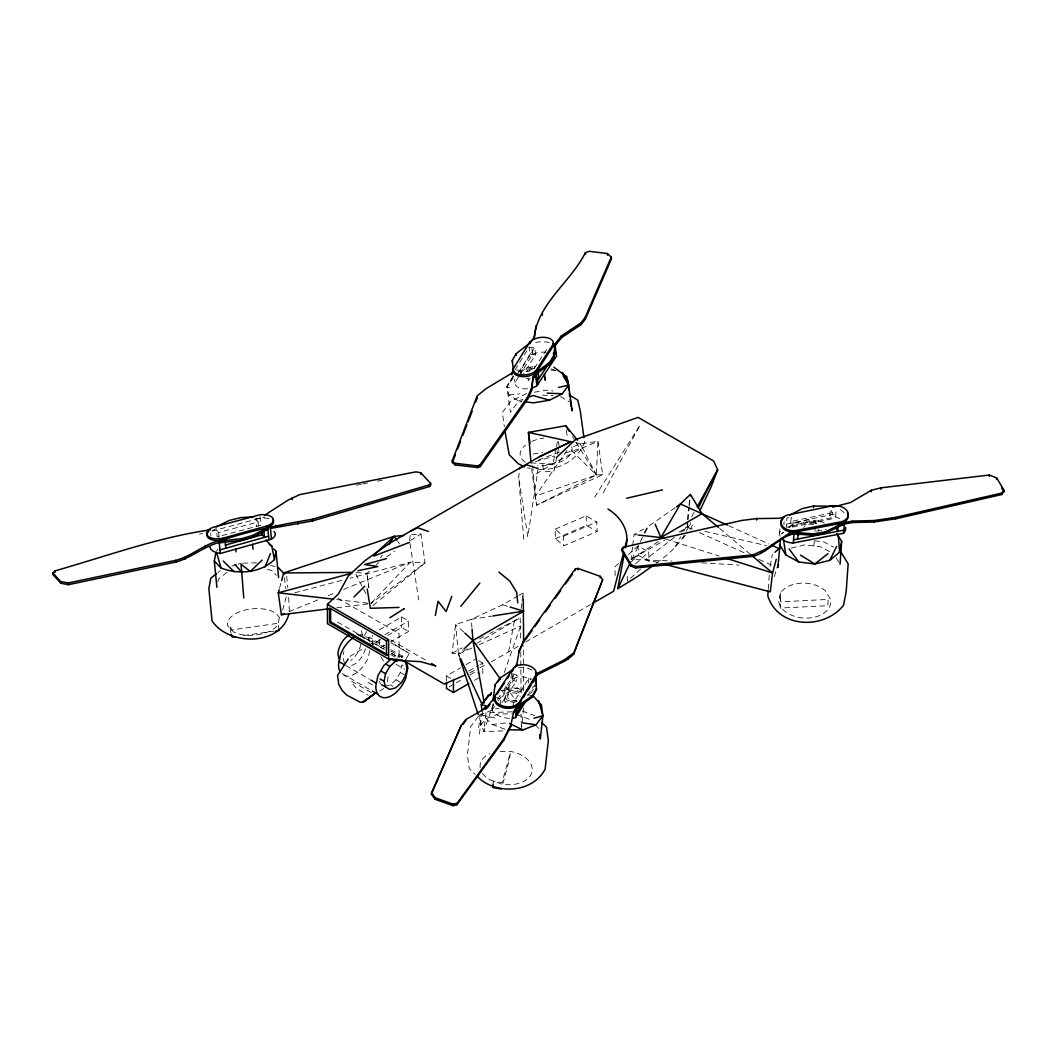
<?xml version="1.0" encoding="UTF-8"?>
<svg xmlns="http://www.w3.org/2000/svg" width="1057" height="1057" viewBox="0 0 1057 1057"><rect width="100%" height="100%" fill="white"/><g stroke="black" fill="none" stroke-linecap="round" stroke-linejoin="round"><path stroke-width="0.75" stroke-dasharray="5 3.75" d="M523.572 708.15L522.039 724.005M523.585 690.062L523.638 645.668M531.645 468.846L536.546 505.206L596.32 474.989L597.971 441.35L580.491 443.848L571.493 447.309M388.038 676.85L387.007 684.209M768.267 589.119L769.324 574.334M779.577 533.877L780.013 527.76M783.898 524.734L784.122 521.669M839.575 518.749A17.507 11.68 4.1 0 0 835.638 516.886L786.276 527.245L786.937 518.075L791.098 517.203L790.662 523.255L792.737 527.047L831.925 518.815L832.361 512.764L830.287 508.972L829.851 515.023L831.925 518.815M792.737 527.047L793.16 520.995L791.098 517.203M813.93 545.993L814.273 541.118M814.973 531.367L815.317 526.492M835.638 516.886L836.179 509.223M680.972 532.279L687.486 527.271L688.041 520.995M688.186 519.423L689.283 506.884M689.415 505.325L690.102 497.477M480.222 714.083L478.662 728.075L485.48 719.011L498.732 713.845L511.628 713.951M479.468 734.034L481.728 713.832M509.54 718.284A17.507 11.244 6.4 0 1 491.915 710.304L492.615 704.015M500.186 705.283L500.873 699.087L516.992 675.212L512.909 673.837M493.038 784.294L493.394 781.097L502.075 782.642L510.293 752.703L509.58 759.098L502.22 785.88M519.251 692.837A8.641 5.549 6.4 0 0 505.246 695.242L504.281 703.896L506.158 701.399L509.804 699.972L516.939 700.989M511.548 673.388L510.861 679.585L516.305 681.421L516.992 675.212M498.375 700.751L512.209 680.259L512.922 673.956M512.209 680.259L513.794 673.97M512.909 707.397L513.438 702.746L528.844 678.264L531.592 679.136M528.328 682.914L528.844 678.264M535.265 683.654L534.908 686.852A12.776 8.205 6.4 0 0 534.432 683.456M409.561 540.431L410.275 534.208M523.744 539.308L518.696 477.42L519.767 468.092M471.779 648.1L458.461 654.124L452.119 653.147L455.58 624.555L471.263 619.336L502.603 604.815L517.6 596.095M521.18 608.462L521.933 602.252M522.118 600.706L523.056 592.937L518.961 595.316M521.854 725.578L521.286 730.281L521.167 713.99M632.548 546.998L631.042 559.417L672.014 560.99M632.747 545.438L634.055 534.565L643.607 529.029M687.301 519.753L688.847 507.056M689.032 505.457L690.38 494.346M538.29 467.577L527.813 536.745L518.696 477.42M508.602 651.852L514.508 620.261M217.94 581.826L218.455 579.051L227.863 571.678M289.367 611.21L288.574 595.672M770.091 566.275L772.416 554.291M556.141 448.208L552.89 464.168L542.756 464.789L543.734 471.845L553.855 471.224L558.743 447.283M556.471 446.609L557.449 441.813M369.712 650.742L368.483 656.727A22.712 13.12 -60 0 1 341.556 673.864M384.563 686.416L390.324 684.883L396.084 679.77L400.312 672.463L401.845 664.919L407.09 667.945M279.524 588.207L281.188 582.103M282.629 610.166L286.355 596.412M774.424 576.593L776.895 567.464M493.474 703.605L483.71 731.563L504.942 730.836M504.321 672.556L520.586 625.982L520.057 617.777L489.695 633.579M631.888 559.298L639.657 543.126M640.357 541.66L642.484 537.247M656.331 563.236C667.68 555.004 678.951 545.24 685.557 532.807M686.297 531.341L690.776 522.541M216.566 551.437L217.967 548.847M603.27 492.892L640.159 425.02L593.254 499.419M675.172 546.707L680.668 536.731M683.826 531.037L687.75 523.915M691.688 516.781L694.053 512.513M689.93 529.517L694.436 522.105M515.076 369.897L529.134 347.185L534.683 347.687L535.622 354.531L522.396 375.909M518.498 372.738L532.2 350.594M521.378 375.869L520.625 370.399L534.683 347.687M527.615 388.765A12.776 6.765 -7.8 0 1 515.036 382.647L518.392 377.217M519.238 375.856L532.688 354.121L531.446 345.111M364.137 635.68L366.673 631.637M368.298 638.071L368.985 636.975L384.167 645.735M401.396 657.19L402.36 655.657M406.245 658.485L409.376 653.477L391.698 642.669M527.654 695.744L533.653 686.218M530.706 693.537L534.062 688.186M380.573 557.819L382.264 555.136M513.504 376.12L506.884 386.585L510.425 412.322L516.728 403.734L522.462 400.854M534.287 368.259L547.341 348.572M492.271 707.107L493.91 704.675M497.424 699.483L512.566 677.061M491.915 710.304L494.676 706.208M501.969 702.641L516.305 681.421M566.962 450.374L535.476 496.037L536.546 505.206L602.662 474.646L597.971 441.35L582.645 447.891L552.216 463.997L532.464 476.271M513.306 376.041L506.884 386.585L508.853 394.988L518.564 400.947L521.524 401.33M513.2 377.996L506.884 386.585L511.324 388.527M530.112 378.3L528.368 380.665L527.496 374.31M478.253 716.474L470.616 726.635L467.419 755.24L469.229 768.531L475.095 774.319M682.571 538.674L685.332 535.238M336.681 607.815L370.835 603.547L410.235 562.271L425.033 562.919L420.95 533.983L409.905 534.961M783.501 532.12L781.612 533.93L784.069 531.869M369.263 571.15L366.911 573.37L355.007 572.392M459.478 657.229L458.461 654.124L462.926 649.936M679.03 532.094L687.486 527.271L693.075 522.026M349.986 656.384L364.863 647.492M618.517 563.487L614.857 566.79L615.161 576.29M628.294 554.661L638.071 545.848L648.734 551.992L649.051 561.492L638.388 555.335L638.071 545.848M631.055 561.954L638.388 555.335M635.521 563.923L648.734 551.992M640.634 569.076L627.409 581.006L627.211 574.678M789.103 527.205L794.071 523.043L807.31 519.872L821.527 521.656L824.381 523.228M788.998 527.747L791.455 525.686L806.438 522.092L815.37 520.89L815.555 523.241L821.527 521.656M372.883 605.608L379.238 600.402M380.507 599.372L425.033 562.919L370.835 603.547M217.927 572.577L220.292 570.727M674.458 537.3L645.801 559.364L658.564 562.694M520.48 372.434L526.558 367.783L534.419 366.488M789.024 527.535L791.455 525.686M376.332 564.53L378.948 562.601M386.796 556.841L394.644 551.067M675.264 507.73L649.064 525.857M658.3 541.62L631.042 559.417L664.919 540.127M410.407 540.537L420.95 533.983M379.754 690.974L383.823 688.503M459.835 657.058L458.461 654.124L468.264 648.351M476.654 643.396L520.057 617.777M379.278 629.866L401.634 616.958L408.61 621.001L408.61 631.478L390.456 641.956M384.867 634.702L408.61 621.001M380.679 639.538L372.302 644.374L372.302 635.389M387.668 635.508L401.634 627.448L408.61 631.478M380.679 647.597L384.867 645.18M446.477 680.616L446.477 675.938L460.442 667.865M466.031 664.642L475.809 659M468.819 671.103L478.596 665.448M479.997 664.642L482.785 663.03L482.785 675.529M491.175 661.907L518.538 646.104M525.646 642.009L590.929 604.313M449.265 686.825L454.854 683.588M456.254 682.782L463.23 678.753M470.22 674.723L475.809 671.499L479.997 673.917M474.408 680.364L479.997 677.141M452.119 653.147L462.239 647.875M479.587 638.851L483.921 636.591M518.009 372.077L526.558 367.783M526.571 393.508L510.32 401.673L502.352 412.507L504.308 426.711M211.968 530.773L216.289 528.632M469.731 672.754L478.385 668.46M479.838 667.747L485.599 664.893M479.165 644.744L520.586 625.982L520.691 640.648M555.15 529.161L586.159 515.869L596.822 522.026L597.139 531.512L563.791 545.808L555.453 538.647L555.15 529.161L563.473 536.309L563.791 545.808M555.453 538.647L586.476 525.355L597.139 531.512M563.473 536.309L596.822 522.026M534.855 367.889L526.082 371.522L532.49 370.465M288.957 611.659L317.761 599.927M328.37 595.606L335.954 592.515M343.525 589.436L410.235 562.271L350.078 578.166M479.204 715.206L495.918 708.705L499.049 708.718M538.489 460.006L559.497 451.934M518.564 400.947L522.898 399.308M602.662 474.646L596.32 474.989L535.476 496.037L532.451 463.97M231.959 566.024L236.609 564.61M238.155 564.134L241.247 563.196M535.688 461.526L554.463 456.069M565.429 452.898L582.645 447.891L578.523 441.43M212.021 531.09L264.765 516.965M259.969 516.503L260.828 525.21L217.187 536.903L216.5 529.887L218.614 532.53L258.119 521.96L258.529 526.161M397.181 657.018L399.863 656.291M294.678 592.805L343.75 579.831M791.323 548.081L804.8 544.844L820.893 546.865L830.934 552.388M793.16 520.995L832.361 512.764M786.5 524.127L835.862 513.768M356.341 485.242L361.19 484.304M362.802 483.987L367.651 483.036M377.336 481.133L382.172 480.182M816.612 531.195L826.217 529.346M533.164 454.061L542.888 452.33M534.353 392.226L546.786 390.178L553.036 390.998M542.439 395.146L553.075 395.582M493.5 615.861L471.263 619.336L471.924 627.475M243.572 635.561L274.133 631.174M199.496 534.049L202.574 533.626M508.853 394.988L519.899 393.785M482.071 710.727L482.692 715.285L492.007 724.468L508.007 722.711M794.071 523.043L806.438 522.092L818.343 523.598M255.332 518.485L260.141 518.207A12.776 6.434 -5.6 0 1 269.865 519.04M512.13 711.823L485.995 712.709L483.71 731.563L478.662 716.078M242.819 563.156L256.891 562.813M539.189 469.361C558.228 470.431 577.518 460.773 584.587 442.288L584.151 439.131M504.85 688.001L517.52 688.094L523.294 690.208M500.159 751.382L510.637 751.461A26.174 16.82 6.4 0 1 531.843 772.363A26.174 16.82 6.4 0 1 501.665 784.122L489.417 779.643A26.174 16.82 6.4 0 1 482.375 773.169M530.984 462.887L552.216 463.997M701.518 562.813L739.213 565.138M535.622 354.531L530.072 354.029L529.134 347.185M516.463 370.016L520.625 370.399M634.055 534.565L638.798 535.093M336.734 599.583L367.585 603.164M813.613 524.576L810.455 524.166A8.641 5.761 4.1 0 0 803.624 527.43M814.643 540.748L824.011 541.924L833.497 547.143M551.027 370.042L555.48 370.624M527.351 467.815L530.231 468.357M482.692 715.285L495.033 717.967M575.761 442.804L580.491 443.848L596.32 474.989L569.961 448.829M686.918 522.924L687.486 527.271L692.229 528.368M704.887 531.314L766.536 545.663M270.645 565.31L275.177 566.618M267.5 569.327L271.9 570.595L276.366 575.246M502.603 604.815L508.615 606.626M665.633 539.044L719.104 556.022M551.054 368.867L556.96 370.809M495.429 697.25L500.873 699.087M521.854 692.269L517.454 690.657L501.322 690.538L517.52 688.094L522.832 690.974M527.734 694.423L532.133 696.021M522.435 711.11L534.776 715.629M516.318 714.506L529.544 719.341L531.869 721.64M492.007 724.468L506.686 729.845M687.486 527.271L691.965 529.28M699.417 532.622L745.608 553.392M759.018 559.417L772.429 565.442M728.709 525.739L768.796 543.906M478.596 660.612L482.785 663.03M337.91 598.288L399.084 633.605L399.084 657.798M390.773 639.987L425.958 660.308M391.447 643.118L409.376 653.477M446.477 675.938L453.453 679.968M391.064 649.725L404.857 657.692M385.039 647.743L362.604 634.781A22.712 13.12 -60 0 0 358.733 635.165M390.562 650.927L405.743 659.687M337.513 622.031L384.048 648.906M391.103 652.975L399.572 657.864M384.338 649.46L362.934 637.107L360.767 628.334M391.473 653.57L398.608 657.692M360.701 636.301L364.454 638.454A16.291 9.407 -60 0 0 360.226 636.023L355.231 633.143A16.291 9.407 -60 0 1 359.459 635.574M370.637 642.973L373.478 644.625M390.548 654.481L394.816 656.939M396.23 664.377L404.501 669.16M400.312 672.463L405.544 675.489M396.084 679.77L401.33 682.796M390.324 684.883L392.94 686.389M346.035 665.699L369.488 679.241M368.061 682.28L376.411 687.103M342.045 673.586L371.377 690.525M371.179 692.494L351.334 681.038A12.446 7.003 58.8 0 0 357.2 688.873L368.338 695.295M560.501 396.547L568.825 401.647M719.632 528.474L749.875 553.908M463.693 631.994L455.58 624.555L458.461 654.124M536.52 726.225L538.845 728.524M258.119 521.96L256.005 519.317L256.692 526.32M505.431 686.006L516.886 702.073M397.657 541.303L399.427 543.787M380.903 656.741L385.144 663.836M572.524 436.686L575.074 440.782M575.92 442.156L596.32 474.989M836.14 557.819L839.271 562.945M355.733 573.819L362.921 587.969M363.648 589.383L365.801 593.638M368.483 638.177L369.554 642.194M379.582 681.104L380.348 683.985M344.49 663.281L342.944 657.52A16.291 9.407 -60 0 1 343.961 651.508M410.063 543.642L418.704 599.94M566.393 430.437L567.49 438.272M368.919 587.639L366.911 573.37L368.774 587.666M284.333 577.65L285.879 588.617M558.479 441.443L559.061 445.684M514.548 379.119L515.036 382.647M505.246 695.242L505.642 698.135A8.641 5.549 6.4 0 0 515.261 702.337M286.672 576.303L287.781 587.6M278.969 630.474L278.255 623.26L231.602 629.959L230.149 625.652L230.862 632.866M218.614 532.53L219.301 539.546M210.66 532.9L210.938 535.701M523.056 592.937L523.215 597.482M586.159 515.869L586.476 525.355M520.757 652.063L521.048 694.436M401.634 616.958L401.634 627.448M379.278 639.419L379.278 646.91M360.754 644.228A16.291 9.407 -60 0 1 350.66 660.546M365.418 648.668A16.291 9.407 -60 0 1 348.704 665.725M571.705 446.754A26.174 13.847 -7.8 0 1 555.837 463.679L542.492 465.873A26.174 13.847 -7.8 0 1 537.564 465.714M525.342 462.147A26.174 13.847 -7.8 0 1 525.633 445.142M531.896 441.43A26.174 13.847 -7.8 0 1 543.721 438.06M527.06 371.126A8.641 4.572 -7.8 0 1 535.278 366.356M532.688 354.121A17.507 9.262 -7.8 0 1 546.337 352.206M528.936 371.139A6.421 3.396 -7.8 0 1 534.657 367.44M528.777 377.996A12.776 6.765 -7.8 0 1 526.188 378.393M535.661 342.455A17.507 9.262 -7.8 0 1 551.529 343.353M480.182 767.593A26.174 16.82 6.4 0 1 489.761 753.588M516.569 700.95A6.421 4.122 6.4 0 1 507.994 698.043A6.421 4.122 6.4 0 1 512.103 692.916A6.421 4.122 6.4 0 1 520.203 696.404M513.266 678.673A12.776 8.205 6.4 0 1 530.706 679.466M518.67 667.707A12.776 8.205 6.4 0 1 532.979 670.944M818.144 529.346A6.421 4.281 4.1 0 1 818.303 530.839M780.053 536.216A12.776 8.522 4.1 0 1 780.647 530.508M840.236 509.58A17.507 11.68 4.1 0 1 845.428 514.97M780.092 594.972L780.277 608.052L827.763 605.661L828.199 599.425L780.713 601.816L780.092 594.972M279.259 617.869L277.965 624.793A26.174 13.186 -5.6 0 1 233.425 631.848L227.823 626.021A26.174 13.186 -5.6 0 1 249.241 609.215A26.174 13.186 -5.6 0 1 279.259 617.869M780.476 593.003L778.745 601.909A26.174 17.454 4.1 0 0 808.129 618.081A26.174 17.454 4.1 0 0 830.551 599.306L825.332 590.757A26.174 17.454 4.1 0 0 780.476 593.003"/><path stroke-width="1.5" d="M523.638 642.379L523.268 599.002M784.439 517.15L778.89 518.287L756.772 518.577L741.922 520.427L623.234 547.249L621.714 550.393L630.897 566.063L635.667 567.979L752.98 556.326C769.377 552.084 779.907 535.397 796.753 533.23M623.128 548.715L623.234 547.249M630.897 566.063L631.003 564.597L621.82 548.927M635.667 567.979L635.772 566.512L631.003 564.597M752.98 556.326L753.086 554.859L764.977 549.481L789.381 533.204L852.444 521.075L874.033 520.546L895.887 517.335L1002.036 493.024L1004.15 490.501L996.725 477.989L989.352 475.016L880.904 487.845L871.404 490.237L850.541 502.498L833.854 506.911M756.667 520.044L756.772 518.577M760.776 553.155L760.881 551.688M764.872 550.961L764.977 549.481M768.148 590.757L767.805 595.686C777.608 628.545 824.143 630.17 843.552 605.212L846.168 591.735L848.163 563.83L841.068 552.177M780.436 540.035L777.912 567.358L778.507 564.306M789.275 534.67L789.381 533.204M845.64 527.271A17.507 11.68 4.1 0 1 843.605 533.27L793.305 542.941L794.164 530.839A12.354 8.245 4.1 0 1 781.427 524.51A12.354 8.245 4.1 0 1 787.148 515.142L832.691 505.788A12.592 8.39 4.1 0 1 847.476 511.469A12.592 8.39 4.1 0 1 841.755 521.682L841.649 523.149A12.592 8.39 4.1 0 0 847.37 512.936M797.718 539.017L798.154 532.966M813.639 507.505L813.731 506.039L836.391 506.237M790.028 533.402A12.776 8.522 4.1 0 0 793.952 533.772L813.216 535.357L813.322 533.877L825.094 531.909L844.371 522.634L843.605 533.27M813.216 535.357L824.989 533.375L825.094 531.909M832.586 507.254L832.691 505.788M838.214 525.263L837.778 531.314L835.836 527.496M840.051 564.227L841.676 541.488L836.985 533.785M839.72 524.972L852.338 522.541L852.444 521.075M871.298 491.703L871.404 490.237M852.338 522.541L873.928 522.013L874.033 520.546M880.798 489.312L880.904 487.845M873.928 522.013L895.781 518.802L895.887 517.335M989.246 476.482L989.352 475.016M996.619 479.455L996.725 477.989M895.781 518.802L1001.93 494.491L1002.036 493.024M1001.93 494.491L1004.15 490.501M538.991 378.314L538.053 371.469L536.48 373.834L549.376 364.493L553.934 357.927L554.885 344.067L556.537 356.103L536.943 385.686A12.776 6.765 -7.8 0 1 532.702 387.708M553.934 357.927L555.11 345.731L561.597 337.566L581.178 324.565L585.367 319.108L611.488 258.754L611.263 257.089L607.339 253.535L589.211 251.302L585.314 252.795C570.701 282.193 536.388 304.522 534.089 339.165L536.058 325.781M514.482 667.76L516.728 664.377L516.556 665.884L519.331 650.319L523.545 641.11L575.18 569.076L577.835 568.402L600.284 576.369L602.675 579.672L573.766 652.869L564.597 659.727L537.934 673.071L513.662 711.638L510.571 726.833L503.647 740.323L456.981 804.694L453.004 805.698L435.074 799.277L431.388 794.177L431.56 792.671L461.328 725.287L465.833 719.553L486.154 707.913L495.006 697.118L495.165 695.612L513.596 667.839A12.354 7.941 6.4 0 1 528.117 665.461A12.354 7.941 6.4 0 1 536.295 674.432L535.437 682.095M435.074 799.277L435.246 797.771L431.56 792.671M461.328 725.287L431.388 794.177M453.004 805.698L453.176 804.192L457.153 803.188L503.819 738.817L510.742 725.327L510.571 726.833M465.661 721.059L465.833 719.553M456.981 804.694L457.153 803.188M485.982 709.419L486.154 707.913M493.13 699.404L492.958 700.91L495.046 684.936L499.987 677.973L513.425 669.345L511.68 671.988M494.887 686.442L495.046 684.936M499.987 677.973L498.177 681.791M493.038 784.294L492.681 787.491L501.362 789.037M503.647 740.323L503.819 738.817M519.331 650.319L519.172 651.825L522.779 643.924M513.662 711.638L513.491 713.145L516.596 708.203L532.318 697.171L536.428 689.93L536.124 675.938A12.354 7.941 6.4 0 0 535.529 672.358M523.374 642.603L523.545 641.11M512.619 718.126A17.507 11.244 6.4 0 0 515.552 717.611L516.767 706.697L532.49 695.665L536.586 688.437M536.295 674.432L517.811 705.032A12.592 8.086 6.4 0 1 502.022 707.305A12.592 8.086 6.4 0 1 495.006 697.118M518.234 710.7L518.762 706.05M532.318 697.171L532.49 695.665M536.19 683.694L535.952 677.445L537.934 673.071M533.481 696.206L541.448 705.204L542.888 715.734L540.286 739.054L539.665 734.536M537.762 674.577L564.438 661.233L564.597 659.727M575.021 570.582L575.18 569.076M577.664 569.908L577.835 568.402M564.438 661.233L568.111 658.907L568.283 657.414M568.111 658.907L573.594 654.375L573.766 652.869M600.125 577.875L600.284 576.369M602.675 579.672L573.594 654.375M553.207 343.063A12.592 6.659 -7.8 0 1 553.128 346.273L552.903 344.608A12.592 6.659 -7.8 0 0 545.412 337.434A12.592 6.659 -7.8 0 0 529.848 341.966L513.147 368.946L513.372 370.611L511.733 373.266L485.929 388.738L477.169 395.913L452.198 460.892L454.735 463.191L477.434 465.926L480.037 464.935L527.641 397.075L531.354 388.791L533.23 376.82L553.128 346.273L561.373 335.901L580.954 322.913L585.129 317.444L611.263 257.089M452.198 460.892L452.422 462.543L454.959 464.855L477.658 467.59L480.261 466.586L527.866 398.727L531.579 390.456L533.23 376.82M652.341 566.063L637.728 576.461L617.764 588.683L624.238 554.053M625.414 547.764C630.765 532.318 621.067 516.965 607.986 509.064M216.91 587.348L214.307 561.029L215.853 552.745L217.306 554.872L221.019 568.019C238.486 574.876 260.643 573.105 274.45 559.549L276.009 551.265L273.763 548.927M288.878 613.826C281.083 646.065 228.946 646.197 212.034 620.921L208.85 588.63L210.805 578.166L216.738 573.515M435.352 615.451L438.047 601.261L446.133 611.58L451.788 596.333M779.538 544.606L785.787 554.872L798.696 561.967L814.788 563.989L829.758 560.408L839.602 552.164L841.676 541.488M385.58 687.01L384.048 681.25L385.58 673.705L389.808 666.399L395.569 661.299L399.89 660.136M623.67 552.335L613.641 591.207L592.343 603.494M624.872 547.658L626.88 539.889M279.114 589.74L278.282 592.792L281.373 614.738L328.542 608.832M281.598 580.57L283.672 572.947L394.129 536.348L403.602 535.516M776.287 559.272L772.561 572.986L770.289 591.828L664.945 564.359M452.422 462.543L455.329 454.986M457.655 448.948L460.561 441.39M462.874 435.352L466.943 424.769M468.106 421.756L472.175 411.173M475.65 402.109L477.394 397.577M265.043 566.935L270.447 553.564M699.879 510.623L710.78 487.673L717.65 469.757L713.634 460.997L638.084 417.383L575.418 439.659L556.312 457.615M617.764 588.683L630.474 562.232M644.598 532.847L647.003 528.275M829.758 560.408L836.616 546.443M698.241 507.875L717.65 469.757L697.197 506.805M513.451 370.809L512.275 360.437L515.975 353.804L529.768 343.063M638.798 535.093L660.916 537.551L680.444 503.991L690.38 494.346L701.993 513.636L718.377 527.417M531.024 342.085L533.864 337.513M518.934 704.504L521.497 700.421M523.215 697.699L525.778 693.617M527.496 690.895L530.918 685.451M532.636 682.73L534.34 680.008M515.908 714.413L523.374 702.535M515.552 717.611L526.492 700.223M389.042 544.395L394.129 536.348L396.785 540.061M513.147 368.946A12.354 6.54 -7.8 0 0 521.722 374.931A12.354 6.54 -7.8 0 0 536.018 370.518L552.903 344.608M533.455 378.472L535.516 375.314M537.418 380.679L548.557 363.872M552.045 358.627L556.048 352.576M496.75 694.475L504.651 682.571M507.281 678.607L509.038 675.965M348.202 658.973L337.593 675.344L338.676 684.249L342.098 690.446L346.828 695.162L360.411 702.324L364.467 701.478L374.786 693.405L362.617 702.284L372.962 695.083A12.446 7.003 58.8 0 0 374.006 694.132M513.372 370.611A12.354 6.54 -7.8 0 0 521.96 376.596A12.354 6.54 -7.8 0 0 536.243 372.17L549.151 362.828L553.709 356.275M525.289 639.947L531.988 630.606M534.855 626.603L539.638 619.931M545.372 611.924L550.155 605.265M554.938 598.592L560.672 590.586M565.455 583.913L572.154 574.585M524.497 401.713L533.415 402.862L549.442 400.233L562.324 393.759L568.64 385.171L566.671 376.768L553.842 367.162M490.844 694.29L488.083 695.691L481.265 704.755L482.071 710.727L486.26 705.825L481.265 704.755L491.571 692.546M508.298 729.845L522.819 729.964L536.071 724.798L542.888 715.734L538.726 700.95M462.966 724.494L464.763 722.208M460.746 606.322L479.852 583.041M486.973 708.203L489.972 704.557M223.688 541.633C205.904 544.223 192.784 557.554 175.832 562.047L68.48 584.666L61.015 583.305L53.022 574.77L52.85 573.079L54.832 570.912C106.4 556.207 157.202 537.59 210.356 529.795M52.85 573.079L60.844 581.614L68.322 582.962L175.66 560.355C192.493 556.101 205.243 542.598 222.816 539.968C252.121 530.191 282.14 524.378 312.436 519.225L429.301 484.859L430.635 483.419L420.739 472.717L415.903 471.845L299.686 494.623L288.099 500.093L264.594 515.274M270.447 528.474L312.608 520.916L429.472 486.55L430.794 485.11L430.635 483.419M353.963 596.994L364.691 586.265M262.136 560.091L250.311 571.427L241.049 564.253L243.784 597.958M405.214 661.114L388.606 659.013L327.432 623.683L327.432 604.327L338.451 593.928L348.348 575.933L365.524 560.197L390.667 542.624L539.453 456.716L569.908 442.209L539.453 456.716M464.036 648.892L472.968 640.502L523.677 611.144L510.121 607.075M373.98 554.925L394.129 536.348M390.68 659.462L383.797 665.566L377.917 675.753L375.763 686.27A22.712 13.12 -60 0 0 387.668 697.303A22.712 13.12 -60 0 0 405.743 678.237L407.883 667.72L405.743 659.687M774.9 552.216L779.855 548.055M827.922 553.723L814.788 563.989L800.466 555.097M676.559 506.805L680.444 503.991L727.229 525.065M389.888 617.737L403.866 608.885M655.155 524.18L660.916 537.551L701.993 513.636M329.559 622.467L330.603 621.86L387.536 654.732L386.492 655.327L329.559 622.467L329.559 608.013L386.492 640.872L387.536 640.278M446.477 682.188L446.477 688.437L453.453 692.467L468.819 683.588M274.054 531.526A12.776 6.434 -5.6 0 1 271.49 539.083L220.292 553.498L219.076 541.184L241.643 538.634L252.94 535.331L267.712 527.483A12.354 6.223 -5.6 0 0 272.957 519.753M219.248 542.888L241.815 540.325L253.112 537.035L267.883 529.187L263.774 530.337L264.475 537.339L262.228 534.736L261.819 530.535M789.817 515.155L802.263 508.602L813.731 506.039M216.13 526.941L229.092 520.506L240.719 517.613L253.561 516.873M465.41 674.894L444.244 684.051L405.729 661.814M824.989 533.375L844.266 524.1M519.767 468.092L526.663 464.776L537.59 468.423M410.631 531.09L417.541 527.787L428.455 531.42M281.373 614.738L284.412 613.509M488.083 695.691L491.016 694.555M373.755 556.088L409.455 542.4M528.685 397.128L533.032 395.49L549.442 400.233M225.167 545.174L262.228 534.736M219.935 549.891L268.57 536.19M533.97 718.258L542.888 715.734M222.657 538.277L267.54 525.791A12.354 6.223 -5.6 0 0 272.798 518.049A12.354 6.223 -5.6 0 0 259.811 514.812L212.88 527.377A12.592 6.342 -5.6 0 0 207.661 535.754A12.592 6.342 -5.6 0 0 222.657 538.277L222.816 539.968A12.592 6.342 -5.6 0 1 209.339 538.674A12.592 6.342 -5.6 0 1 208.744 531.512M386.426 558.598L364.639 564.53L377.891 566.526L357.927 570.754M351.875 573.224L278.282 592.792L333.497 599.2M626.709 498.257L662.409 489.893M558.572 387.43L568.64 385.171L572.181 410.909L571.441 407.725M794.164 530.839L841.755 521.682M797.388 534.895L800.585 534.274M793.53 539.823L843.83 530.152M577.545 440.227L565.72 425.733L528.447 432.405L530.984 462.887M493.5 615.861L523.677 611.144M235.539 636.71L232.315 637.173L231.351 634.306M275.745 630.937L278.969 630.474M635.772 566.512L753.086 554.859M399.031 607.431L370.346 608.277L367.215 589.053M403.589 608.792L404.461 608.779M283.672 572.947L351.77 572.418M407.5 660.982L420.58 661.642L435.814 665.989L431.586 663.558M397.591 659.343L388.606 659.013L388.606 639.657L327.432 604.327M547.182 393.164L562.324 393.759M813.322 533.877L794.058 532.305A12.354 8.245 4.1 0 1 782.418 527.72A12.354 8.245 4.1 0 1 782.973 518.934M522.264 722.816L536.071 724.798M572.603 442.117L528.447 432.405L529.993 443.385M660.916 537.551L664.06 538.542M726.965 558.506L772.561 572.986L751.144 554.965M435.246 797.771L453.176 804.192M771.755 545.253L779.181 548.609M509.487 723.437L522.819 729.964M524.655 466.917L518.3 463.759L509.183 454.682L504.744 429.869M401.33 659.753L405.544 662.184L407.09 667.945L405.544 675.489L401.33 682.796L395.569 687.896L389.808 689.441L381.656 684.738M391.632 659.026L395.569 661.299M385.871 664.14L389.808 666.399M381.656 671.433L385.58 673.705M380.11 678.977L384.048 681.25M339.138 661.722L344.648 664.906M370.862 680.047L376.384 683.232M372.394 691.106L377.917 694.29M562.509 374.218L566.671 376.768M569.604 395.107L577.769 400.127L580.24 410.711L583.94 437.558M269.297 544.276L271.821 546.231L274.45 559.549M498.851 572.062L509.778 581.046L516.675 592.316L517.745 602.886M464.855 633.064L472.968 640.502L500.648 679.321M223.225 561.042L234.192 571.824M539.123 702.918L541.448 705.204M541.818 722.578L546.522 727.203L548.332 740.495L545.135 769.1C532.649 793.292 495.641 795.115 477.447 776.631M265.888 540.061L271.821 546.231M278.202 567.49L284.544 574.096M214.307 561.029L221.019 568.019M568.851 390.059L567.53 380.401L563.17 375.645L568.64 385.171M234.879 564.398L241.181 571.652M789.064 548.834L798.696 561.967M562.416 372.421L567.53 380.401M565.72 425.733L569.128 431.203M1001.574 487.792L1004.044 491.967M836.933 534.102L838.452 536.996L839.602 552.164M460.522 658.524L481.86 703.922M459.98 658.775L478.16 714.519M339.495 660.4L337.949 654.64A16.291 9.407 -60 0 1 349.471 634.689M544.831 377.97L545.372 380.282L544.487 373.914M484.251 703.077L472.968 640.502L472.056 629.1M783.541 539.757L785.787 554.872M607.339 253.535L607.564 255.199M585.314 252.795L585.552 254.46M585.129 317.444L585.367 319.108M580.954 322.913L581.178 324.565M561.373 335.901L561.597 337.566M569.3 393.27L569.736 396.494M570.185 399.705L571.071 406.139M553.406 353.263L553.789 355.998M542.254 313.533L542.479 315.197M549.151 362.828L549.376 364.493M536.018 370.518L537.907 384.206M535.278 373.65L536.943 385.686M529.848 341.966L530.072 343.631M531.354 388.791L531.579 390.456M527.641 397.075L527.866 398.727M515.975 353.804L516.212 355.456M512.275 360.437L512.5 362.089M511.733 373.266L511.958 374.918M480.037 464.935L480.261 466.586M477.434 465.926L477.658 467.59M454.735 463.191L454.959 464.855M429.301 484.859L429.472 486.55M420.739 472.717L420.911 474.408M312.436 519.225L312.608 520.916M297.757 522.383L297.915 524.087M292.076 497.939L292.247 499.644M275.745 525.25L275.917 526.941M276.009 551.265L278.612 577.571M270.275 526.769L271.49 539.083M267.54 525.791L268.927 539.797M252.94 535.331L253.112 537.035M252.57 544.329L253.059 549.204M241.643 538.634L241.815 540.325M235.751 548.649L236.068 551.899M225.167 541.21L225.854 548.213M205.177 545.689L205.349 547.394M184.988 557.422L185.16 559.113M175.66 560.355L175.832 562.047M68.322 582.962L68.48 584.666M60.844 581.614L61.015 583.305M54.832 570.912L55.004 572.617M453.453 679.968L453.453 692.467M386.492 640.872L386.492 655.327M330.603 609.004L330.603 621.86M340.037 671.75A22.712 13.12 -60 0 1 338.517 664.761L340.658 654.243A22.712 13.12 -60 0 1 353.408 637.662M220.292 553.498A17.507 8.826 -5.6 0 1 209.841 546.865M517.983 703.526A12.592 8.086 6.4 0 1 502.194 705.799A12.592 8.086 6.4 0 1 495.165 695.612M793.305 542.941A12.776 8.522 4.1 0 1 781.44 538.409"/></g></svg>
